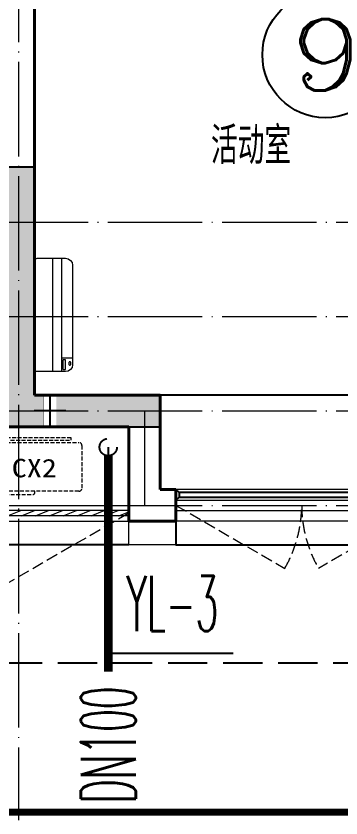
# Model space of a CAD drawing. Extents: x 27938 to 650306, y -92720 to 1524912.
# Drawn here: x 282600 to 284667, y 671171 to 676267 of the extents above; entities that cross this region are included whole.
import ezdxf
from ezdxf.enums import TextEntityAlignment as Align

# ---------------------------------------------------------------- set-up
doc = ezdxf.new("R2010")
doc.units = 0
doc.header["$LTSCALE"] = 1000
doc.header["$MEASUREMENT"] = 0
doc.linetypes.add('DASH', pattern=[0.35, 0.25, -0.1])
doc.linetypes.add('DOTE', pattern=[2.42, 2, -0.2, 0.02, -0.2])
for name, color, linetype in [('3-栏杆1', 135, 'Continuous'), ('3.5方案汇报，与郭总、侯月琴确定户型_t8$0$2020.03.04 -1安徽标准化洋房户型(UA）_t8_t8$0$看线', 154, 'Continuous'), ('AXIS', 3, 'Continuous'), ('AXIS_TEXT', 4, 'Continuous'), ('COLUMN', 9, 'Continuous'), ('DIM_雨水', 3, 'Continuous'), ('PIPE-凝结', 150, 'N'), ('PIPE-雨水', 4, 'Y'), ('PUB_TEXT', 4, 'Continuous'), ('TEXT_雨水', 7, 'Continuous'), ('VPIPE-雨水', 4, 'DASH'), ('卫生间', 6, 'Continuous'), ('机电标识类', 1, 'Continuous'), ('看线', 251, 'Continuous')]:
    doc.layers.add(name, color=color, linetype=linetype)
for name, color, linetype, lineweight in [('DOTE', 19, 'DOTE', 9), ('PUB_HATCH', 8, 'Continuous', 9), ('WALL', 9, 'Continuous', 40), ('WINDOW', 8, 'Continuous', 15), ('平面-空调室内机', 176, 'Continuous', 9), ('平面-空调预留孔', 173, 'Continuous', 15), ('空调', 76, 'Continuous', 13)]:
    doc.layers.add(name, color=color, linetype=linetype, lineweight=lineweight)
doc.styles.add('_TCH_AXIS', font='COMPLEX', dxfattribs={"bigfont": 'GBCBIG'})
doc.styles.add('_TWT_PIPEDN', font='SIMPLEX.shx', dxfattribs={"width": 0.6, "oblique": 10, "height": 3, "bigfont": 'HZTXT.shx'})
doc.styles.add('_TWT_SERIAL', font='simplex.shx', dxfattribs={"width": 0.6, "oblique": 10, "height": 3, "bigfont": 'aadri.shx'})
doc.styles.add('COMPLEX', font='COMPLEX')
doc.styles.get("Standard").update_dxf_attribs({"font": 'gbenor.shx', "bigfont": 'gbcbig.shx'})
doc.styles.add('黑体', font='simhei.ttf')
doc.linetypes.add('N', pattern='A,3,-0.2,["N",Standard,S=0.25,R=0,X=-0.1,Y=-0.115],-0.2', length=3.4)
doc.linetypes.add('Y', pattern='A,3,-0.2,["Y",Standard,S=0.25,R=0,X=-0.1,Y=-0.115],-0.2', length=3.4)

# ---------------------------------------------------------------- blocks, each defined once
blk = doc.blocks.new('gdfgdgdgr')
at = {"layer": 'PUB_HATCH'}
blk.add_hatch(color=256, dxfattribs=at).paths.add_polyline_path([(488677.4, 520713.9), (487877.4, 520713.9), (487877.4, 522163.9), (487677.4, 522163.9), (487677.4, 520513.9), (488677.4, 520513.9)])
at = {"layer": 'COLUMN', "color": 8}
for p, q in [((487877.4, 522163.9), (487677.4, 522163.9)), ((487877.4, 520713.9), (487877.4, 522163.9)), ((488677.4, 520713.9), (487877.4, 520713.9)), ((488677.4, 520513.9), (488677.4, 520713.9)), ((487677.4, 520513.9), (488677.4, 520513.9))]:
    blk.add_line(p, q, dxfattribs=at)
blk = doc.blocks.new('ferre')
at = {"layer": '平面-空调预留孔', "color": 0, "linetype": 'DASH', "ltscale": 0.1}
for p, q in [((93392.7, 115403.5), (93392.7, 115393.5)), ((93402.7, 115383.5), (93755.6, 115383.5)), ((93765.6, 115393.5), (93765.6, 115403.5))]:
    blk.add_line(p, q, dxfattribs=at)
blk.add_lwpolyline([(93996.7, 115742.6), (93576.8, 115742.6), (93576.8, 115727.5), (93996.7, 115727.5)], close=True, dxfattribs=at)
blk.add_lwpolyline([(94045.9, 115403.5), (93305.9, 115403.5, -0.414214), (93285.9, 115423.5), (93285.9, 115693.5, -0.414214), (93305.9, 115713.5), (94045.9, 115713.5, -0.414214), (94065.9, 115693.5), (94065.9, 115423.5, -0.414214)], format="xyb", close=True, dxfattribs=at)
for centre, start, end in [((93402.7, 115393.5), 180, 270), ((93755.6, 115393.5), 270, 0)]:
    blk.add_arc(centre, 10, start, end, dxfattribs=at)
at = {"layer": '平面-空调预留孔', "color": 0, "linetype": 'DASH', "ltscale": 0.1, "style": '黑体', "width": 1.2}
blk.add_text('A.CX2', height=117.05, dxfattribs=at).set_placement((93428.3, 115492.1))
blk = doc.blocks.new('fergve')
at = {"layer": '平面-空调预留孔', "color": 8, "linetype": 'DASH', "ltscale": 0.1}
blk.add_blockref('ferre', (25670, -60415.8), dxfattribs=at)
blk = doc.blocks.new('dongkong')
at = {"color": 0}
blk.add_wipeout([(-603756, 210771), (-603756, 210570.8), (-603836, 210570.8), (-603836, 210771)], dxfattribs=at)
at = {"layer": '机电标识类', "color": 0, "linetype": 'DASH', "ltscale": 400}
for p, q in [((-603796, 210771), (-603796, 210570.8)), ((-603896, 210670.7), (-603696, 210670.7))]:
    blk.add_line(p, q, dxfattribs=at)
at = {"layer": '空调', "color": 0, "linetype": 'DASH', "const_width": 2}
blk.add_lwpolyline([(-603756, 210771), (-603756, 210570.8), (-603836, 210570.8), (-603836, 210771)], close=True, dxfattribs=at)
blk = doc.blocks.new('A$C001338C2')
at = {"color": 0}
for p, q in [((845, 303.6), (55, 303.6)), ((109.1, 214.8), (109.1, 303.6)), ((0, 248.6), (0, 22)), ((900, 22), (900, 248.6)), ((22, 0), (878, 0))]:
    blk.add_line(p, q, dxfattribs=at)
at = {"color": 0, "lineweight": 5}
for p, q in [((900, 214.8), (0, 214.8)), ((900, 143.2), (0, 143.2))]:
    blk.add_line(p, q, dxfattribs=at)
at = {"color": 0}
for points in [[(73.1, 275), (56.8, 275, -0.414214), (51.3, 280.5), (51.3, 283.4, -0.414214), (56.8, 288.9), (73.1, 288.9, -0.414214), (78.6, 283.4), (78.6, 280.5, -0.414214)], [(89.2, 226.4), (22.2, 226.4, -0.414214), (16.7, 231.9), (16.7, 243.1, -0.414214), (22.2, 248.6), (89.2, 248.6, -0.414214), (94.7, 243.1), (94.7, 231.9, -0.414214)]]:
    blk.add_lwpolyline(points, format="xyb", close=True, dxfattribs=at)
for centre, radius, start, end in [((55, 248.6), 55, 90, 180), ((845, 248.6), 55, 360, 90), ((22, 22), 22, 180, 270), ((878, 22), 22, 270, 360)]:
    blk.add_arc(centre, radius, start, end, dxfattribs=at)
blk = doc.blocks.new('GDRDADWDAD')
at = {"layer": 'DOTE', "linetype": 'DOTE', "ltscale": 0.3}
for p, q in [((282616.6, 681057.2), (282616.6, 671157.2)), ((270116.6, 674957.2), (328916.6, 674957.2)), ((270116.6, 674357.2), (328916.6, 674357.2)), ((270116.6, 673757.2), (328916.6, 673757.2)), ((283416.6, 673757.2), (283416.6, 673157.2)), ((270116.6, 673157.2), (328916.6, 673157.2))]:
    blk.add_line(p, q, dxfattribs=at)
blk = doc.blocks.new('HFGHFHF')
at = {"layer": '卫生间', "color": 159, "linetype": 'DASH', "true_color": 0x22346e}
blk.add_lwpolyline([(282616.8, 689157.2), (280916.6, 689157.2), (280916.6, 684657.2), (280916.6, 684657.2), (280916.6, 684357.2), (272916.6, 684357.2), (272916.6, 683357.2), (271116.6, 683357.2), (271116.6, 673357.2), (273766.6, 673357.2), (273766.6, 672157.2), (297866.6, 672157.2), (297866.6, 673357.2), (299516.6, 673357.2)], dxfattribs=at)
blk = doc.blocks.new('$WINLIB2D$00000001')
at = {"color": 0}
for points in [[(-0.5, 0.5), (-0.5, -0.5)], [(-0.5, 0.5), (0.5, 0.5)], [(0.5, -0.5), (0.5, 0.5)], [(0.5, 0.1667), (-0.5, 0.1667)], [(0.5, -0.1667), (-0.5, -0.1667)], [(-0.5, -0.5), (0.5, -0.5)]]:
    blk.add_lwpolyline(points, dxfattribs=at)
blk = doc.blocks.new('$WINLIB2D$00000039')
at = {"color": 0}
for points in [[(-0.5, 0.5), (-0.5, -0.5)], [(0.5, 0.5), (-0.5, 0.5)], [(0.5, -0.5), (0.5, 0.5)], [(-0.5, 0.1667), (0.5, 0.1667)], [(-0.3839, -0.1667), (-0.448, 0.1667)], [(-0.3159, -0.1667), (-0.38, 0.1667)], [(-0.2479, -0.1667), (-0.312, 0.1667)], [(-0.1799, -0.1667), (-0.244, 0.1667)], [(-0.1119, -0.1667), (-0.176, 0.1667)], [(-0.0439, -0.1667), (-0.108, 0.1667)], [(0.0241, -0.1667), (-0.04, 0.1667)], [(0.0921, -0.1667), (0.028, 0.1667)], [(0.16, -0.1667), (0.0959, 0.1667)], [(0.228, -0.1667), (0.1639, 0.1667)], [(0.296, -0.1667), (0.2319, 0.1667)], [(0.364, -0.1667), (0.2999, 0.1667)], [(0.432, -0.1667), (0.3679, 0.1667)], [(0.5, -0.1667), (0.4359, 0.1667)], [(-0.4519, -0.1667), (-0.5, 0.0836)], [(-0.5, -0.1667), (0.5, -0.1667)], [(0.5, -0.5), (-0.5, -0.5)]]:
    blk.add_lwpolyline(points, dxfattribs=at)
blk = doc.blocks.new('_AXISO')
blk.add_circle((0, 0), 0.5)
at = {"layer": 'AXIS_TEXT', "style": 'COMPLEX', "width": 1.041667}
blk.add_attdef('A', text='', height=0.56, dxfattribs=at).set_placement((-0.25, -0.28), (0.25, -0.28), align=Align.FIT)

msp = doc.modelspace()

# ---------------------------------------------------------------- linework, layer by layer
at = {"color": 8, "const_width": 8}
msp.add_lwpolyline([(283316.6, 673057.2), (283316.6, 672907.2), (283616.6, 672907.2), (283616.6, 673057.2)], dxfattribs=at)
at = {"layer": '3-栏杆1', "color": 8}
for p, q in [((283636.8, 673239.4), (283616.6, 673257.2)), ((283616.6, 673257.2), (283636.8, 673239.4)), ((285196.3, 673239.3), (283636.8, 673239.4)), ((283636.8, 673239.4), (283636.8, 673210.1)), ((283616.6, 673190.3), (283636.8, 673210.1)), ((283636.8, 673210.1), (285196.3, 673210))]:
    msp.add_line(p, q, dxfattribs=at)
at = {"layer": '3.5方案汇报，与郭总、侯月琴确定户型_t8$0$2020.03.04 -1安徽标准化洋房户型(UA）_t8_t8$0$看线', "color": 8, "ltscale": 10}
msp.add_line((285716.6, 673857.2), (283516.6, 673857.2), dxfattribs=at)
at = {"layer": 'DIM_雨水'}
for p, q in [((283186.6, 673527.2), (283186.6, 672218.9)), ((283186.6, 672218.9), (283980.6, 672218.9))]:
    msp.add_line(p, q, dxfattribs=at)
at = {"layer": 'PIPE-凝结', "const_width": 45}
msp.add_lwpolyline([(275046.6, 671207.2), (299216.6, 671207.2)], dxfattribs=at)
at = {"layer": 'PIPE-雨水', "const_width": 55}
msp.add_lwpolyline([(283186.6, 673472.2), (283186.6, 672100.6)], dxfattribs=at)
at = {"layer": 'VPIPE-雨水'}
msp.add_circle((283186.6, 673527.2), 55, dxfattribs=at)
at = {"layer": 'WALL', "color": 8}
for p, q in [((282716.6, 678057.2), (282716.6, 674957.2)), ((283516.6, 673857.2), (283516.6, 673257.2)), ((282616.6, 673657.2), (282016.6, 673657.2)), ((283316.6, 673657.2), (283316.6, 673157.2)), ((283616.6, 673257.2), (283516.6, 673257.2)), ((283616.6, 673057.2), (283616.6, 673257.2)), ((283316.6, 673157.2), (283316.6, 673057.2)), ((283316.6, 673057.2), (283416.6, 673057.2)), ((283416.6, 673057.2), (283616.6, 673057.2))]:
    msp.add_line(p, q, dxfattribs=at)
at = {"layer": 'WINDOW', "color": 8, "linetype": 'DASH', "ltscale": 0.3}
for points in [[(283616.6, 673157.2), (284309.4, 672757.2, 0.131652), (284416.6, 673157.2)], [(285216.6, 673157.2), (284523.8, 672757.2, -0.131652), (284416.6, 673157.2)], [(283316.6, 673107.2), (282190.7, 672457.2, -0.131652), (282016.6, 673107.2)]]:
    msp.add_lwpolyline(points, format="xyb", dxfattribs=at)
at = {"layer": '看线', "color": 8, "ltscale": 0.5}
for points in [[(283616.6, 673057.2), (283616.6, 672907.2), (285216.6, 672907.2), (285216.6, 673057.2)], [(283316.6, 672907.2), (282016.6, 672907.2)]]:
    msp.add_lwpolyline(points, dxfattribs=at)

# ---------------------------------------------------------------- block references
at = {"color": 8}
msp.add_blockref('gdfgdgdgr', (-205160.8, 153143.3), dxfattribs=at)
at = {"layer": 'AXIS'}
ref = msp.add_blockref('_AXISO', (284566.6, 676020.9), dxfattribs=dict(at, xscale=800, yscale=800, zscale=800))
ref.add_attrib('A', '9', dxfattribs={"layer": 'AXIS_TEXT', "height": 452.5, "style": '_TCH_AXIS', "width": 1.5}).set_placement((284340.3, 675794.6), (284792.9, 675794.6), align=Align.FIT)
at = {"layer": 'WINDOW', "rotation": 180}
for name, p, xscale, yscale, zscale in [('$WINLIB2D$00000001', (284416.6, 673157.2), 1600, 200, 1600), ('$WINLIB2D$00000039', (282666.6, 673107.2), 1299.999999983003, -100, 1299.999999983003)]:
    msp.add_blockref(name, p, dxfattribs=dict(at, xscale=xscale, yscale=yscale, zscale=zscale))
at = {"layer": '平面-空调预留孔', "color": 8, "xscale": -0.800000000046565, "yscale": 0.800000000046565, "zscale": 0.800000000046565, "rotation": 269.9999997665698}
msp.add_blockref('A$C001338C2', (282716.7, 674007.2), dxfattribs=at)
at = {"layer": '平面-空调预留孔', "color": 8}
msp.add_blockref('fergve', (163283.6, 618259.5), dxfattribs=at)

# ---------------------------------------------------------------- texts
at = {"layer": 'DIM_雨水', "color": 7, "style": '_TWT_SERIAL', "width": 0.48}
msp.add_text('YL-3', height=350, dxfattribs=at).set_placement((283302.6, 672358.9))
at = {"layer": 'PUB_TEXT', "color": 8}
msp.add_text('活动室', height=236.31, dxfattribs=at).set_placement((283839.7, 675325.5))
at = {"layer": 'TEXT_雨水', "style": '_TWT_PIPEDN', "width": 0.48}
msp.add_text('DN100', height=350, rotation=90, dxfattribs=at).set_placement((283361.6, 671264.6))

# ---------------------------------------------------------------- next in the draw order: block references
at = {"layer": '平面-空调室内机', "color": 8, "ltscale": 0.3, "rotation": 180}
msp.add_blockref('dongkong', (-320979.5, 884428), dxfattribs=at)

# ---------------------------------------------------------------- next in the draw order: linework, layer by layer
at = {"layer": 'WALL', "color": 8}
for p, q in [((282716.6, 674957.2), (282716.6, 673857.2)), ((283516.6, 673857.2), (282716.6, 673857.2)), ((283316.6, 673657.2), (282616.6, 673657.2))]:
    msp.add_line(p, q, dxfattribs=at)

# ---------------------------------------------------------------- next in the draw order: block references
msp.add_blockref('GDRDADWDAD', (0, 0))
at = {"color": 8}
msp.add_blockref('HFGHFHF', (0, 0), dxfattribs=at)

doc.saveas('drawing.dxf')
